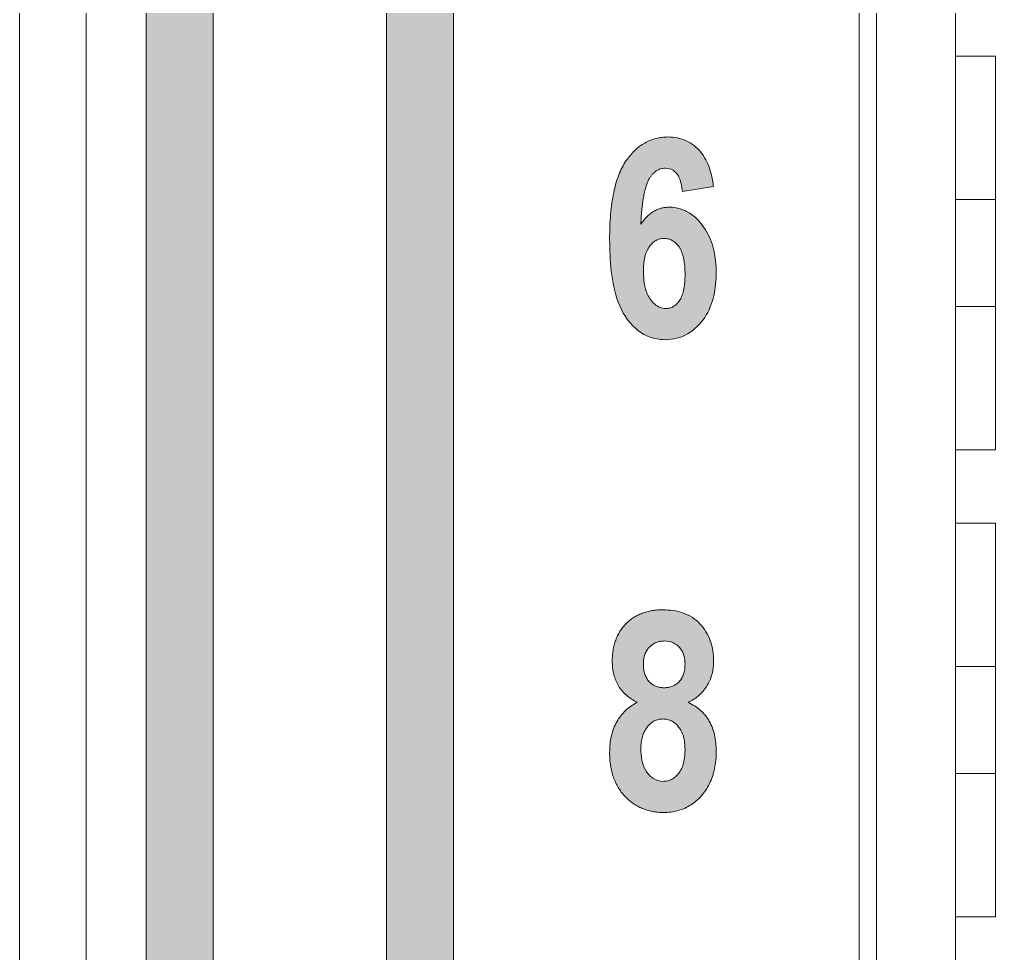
# Model space of a CAD drawing. Extents: x 222 to 1672, y 144 to 807.
# Drawn here: x 1401.44 to 1408.75, y 420.89 to 427.89 of the extents above; entities that cross this region are included whole.
import ezdxf

# ---------------------------------------------------------------- set-up
doc = ezdxf.new("R2010")
doc.units = 0
doc.header["$LTSCALE"] = 2
doc.header["$MEASUREMENT"] = 0
doc.layers.get('0').update_dxf_attribs({"linetype": 'CONTINUOUS'})
doc.layers.add('DIM', color=7, linetype='CONTINUOUS')

msp = doc.modelspace()

# ---------------------------------------------------------------- hatches: boundary and pattern name
at = {"lineweight": 5}
h = msp.add_hatch(color=256, dxfattribs=at)
edge = h.paths.add_edge_path(flags=0)
edge.add_spline(control_points=[(1406.09633, 426.35314), (1406.09743, 426.37333), (1406.09955, 426.41204), (1406.10438, 426.46747), (1406.11046, 426.51761), (1406.11727, 426.56244), (1406.12537, 426.6019), (1406.13481, 426.63604), (1406.14478, 426.66517), (1406.15663, 426.68913), (1406.16933, 426.70905), (1406.18284, 426.72584), (1406.19677, 426.74042), (1406.21191, 426.75209), (1406.22772, 426.76137), (1406.2444, 426.76773), (1406.2617, 426.772), (1406.27355, 426.77238), (1406.27957, 426.77258)], knot_values=[0, 0, 0, 0, 0.1215141, 0.232874, 0.3341804, 0.4248694, 0.5052008, 0.5760334, 0.6375342, 0.6898711, 0.7361983, 0.7791293, 0.819214, 0.8570089, 0.8936002, 0.9289154, 0.963956, 1, 1, 1, 1], weights=[1, 1, 1, 1, 1, 1, 1, 1, 1, 1, 1, 1, 1, 1, 1, 1, 1, 1, 1], degree=3, periodic=0)
edge.add_spline(control_points=[(1406.27957, 426.77258), (1406.29984, 426.77154), (1406.32033, 426.76787), (1406.35481, 426.74672), (1406.36849, 426.73059), (1406.39695, 426.67776), (1406.40354, 426.63727), (1406.40801, 426.59725)], knot_values=[0, 0, 0, 0, 0.25, 0.25, 0.5, 0.5, 1, 1, 1, 1], weights=[1, 1, 1, 1, 1, 1, 1, 1], degree=3, periodic=0)
edge.add_line((1406.40801, 426.59725), (1406.64178, 426.63621))
edge.add_spline(control_points=[(1406.64178, 426.63621), (1406.63493, 426.68224), (1406.62617, 426.72832), (1406.59521, 426.8153), (1406.57422, 426.85782), (1406.51505, 426.92897), (1406.47771, 426.9582), (1406.39425, 426.99774), (1406.34762, 427.00504), (1406.30118, 427.00634)], knot_values=[0, 0, 0, 0, 0.25, 0.25, 0.5, 0.5, 0.75, 0.75, 1, 1, 1, 1], weights=[1, 1, 1, 1, 1, 1, 1, 1, 1, 1], degree=3, periodic=0)
edge.add_spline(control_points=[(1406.30118, 427.00634), (1406.28541, 427.00586), (1406.25434, 427.00492), (1406.20904, 426.99603), (1406.16584, 426.9821), (1406.12518, 426.96182), (1406.08605, 426.93693), (1406.04981, 426.90547), (1406.01599, 426.86846), (1405.98364, 426.82645), (1405.95487, 426.77743), (1405.93009, 426.7213), (1405.90881, 426.65816), (1405.89213, 426.5878), (1405.87882, 426.51053), (1405.86923, 426.42608), (1405.86345, 426.33445), (1405.86286, 426.27096), (1405.86256, 426.23808)], knot_values=[0, 0, 0, 0, 0.0478046, 0.0941819, 0.1395548, 0.1851342, 0.2316798, 0.2799374, 0.3302681, 0.383659, 0.4405302, 0.5022736, 0.5695541, 0.6424395, 0.721507, 0.8073621, 0.9002239, 1, 1, 1, 1], weights=[1, 1, 1, 1, 1, 1, 1, 1, 1, 1, 1, 1, 1, 1, 1, 1, 1, 1, 1], degree=3, periodic=0)
edge.add_spline(control_points=[(1405.86256, 426.23808), (1405.86335, 426.15845), (1405.86578, 426.07897), (1405.88403, 425.92123), (1405.89925, 425.84196), (1405.95457, 425.69335), (1405.99814, 425.62401), (1406.08841, 425.54387), (1406.12213, 425.52233), (1406.19758, 425.49361), (1406.23726, 425.48824), (1406.27743, 425.48686)], knot_values=[0, 0, 0, 0, 0.25, 0.25, 0.5, 0.5, 0.75, 0.75, 0.875, 0.875, 1, 1, 1, 1], weights=[1, 1, 1, 1, 1, 1, 1, 1, 1, 1, 1, 1], degree=3, periodic=0)
edge.add_spline(control_points=[(1406.27743, 425.48686), (1406.33745, 425.48861), (1406.39669, 425.50128), (1406.49944, 425.56158), (1406.54212, 425.60473), (1406.60808, 425.70284), (1406.62999, 425.75962), (1406.65618, 425.87354), (1406.66018, 425.93212), (1406.66126, 425.99122)], knot_values=[0, 0, 0, 0, 0.25, 0.25, 0.5, 0.5, 0.75, 0.75, 1, 1, 1, 1], weights=[1, 1, 1, 1, 1, 1, 1, 1, 1, 1], degree=3, periodic=0)
edge.add_spline(control_points=[(1406.66126, 425.99122), (1406.65985, 426.10323), (1406.64046, 426.21744), (1406.55073, 426.3588), (1406.51283, 426.40147), (1406.44353, 426.44749), (1406.41806, 426.45986), (1406.36512, 426.47673), (1406.33755, 426.47931), (1406.3097, 426.48037)], knot_values=[0, 0, 0, 0, 0.5, 0.5, 0.75, 0.75, 0.875, 0.875, 1, 1, 1, 1], weights=[1, 1, 1, 1, 1, 1, 1, 1, 1, 1], degree=3, periodic=0)
edge.add_spline(control_points=[(1406.3097, 426.48037), (1406.29923, 426.47991), (1406.27853, 426.47901), (1406.24811, 426.47325), (1406.21935, 426.46297), (1406.19179, 426.44918), (1406.16585, 426.43093), (1406.14112, 426.40881), (1406.11751, 426.38281), (1406.10354, 426.36323), (1406.09633, 426.35314)], knot_values=[0, 0, 0, 0, 0.1211518, 0.239451, 0.3563625, 0.4733977, 0.594822, 0.722002, 0.8565945, 1, 1, 1, 1], weights=[1, 1, 1, 1, 1, 1, 1, 1, 1, 1, 1], degree=3, periodic=0)
edge = h.paths.add_edge_path(flags=0)
edge.add_spline(control_points=[(1406.4275, 425.97631), (1406.42743, 425.96535), (1406.4273, 425.94421), (1406.42492, 425.91377), (1406.42216, 425.88568), (1406.41761, 425.85992), (1406.4115, 425.83668), (1406.4046, 425.81559), (1406.39611, 425.79702), (1406.38343, 425.77596), (1406.36513, 425.75438), (1406.34007, 425.73465), (1406.31162, 425.72255), (1406.29155, 425.72127), (1406.28139, 425.72063)], knot_values=[0, 0, 0, 0, 0.1001704, 0.1931319, 0.2789501, 0.3580793, 0.4318543, 0.4984232, 0.5606659, 0.618079, 0.7226883, 0.817282, 0.9075209, 1, 1, 1, 1], weights=[1, 1, 1, 1, 1, 1, 1, 1, 1, 1, 1, 1, 1, 1, 1], degree=3, periodic=0)
edge.add_spline(control_points=[(1406.28139, 425.72063), (1406.26639, 425.72134), (1406.25137, 425.72378), (1406.22386, 425.73515), (1406.21144, 425.74413), (1406.1777, 425.7737), (1406.15998, 425.79847), (1406.12169, 425.88018), (1406.11701, 425.94091), (1406.11581, 426.00066)], knot_values=[0, 0, 0, 0, 0.125, 0.125, 0.25, 0.25, 0.5, 0.5, 1, 1, 1, 1], weights=[1, 1, 1, 1, 1, 1, 1, 1, 1, 1], degree=3, periodic=0)
edge.add_spline(control_points=[(1406.11581, 426.00066), (1406.11589, 426.01061), (1406.11606, 426.02982), (1406.11819, 426.05768), (1406.1219, 426.08357), (1406.12661, 426.10773), (1406.13303, 426.1299), (1406.14059, 426.15023), (1406.14973, 426.16864), (1406.16354, 426.18984), (1406.18296, 426.21203), (1406.20969, 426.232), (1406.23941, 426.2443), (1406.26028, 426.24583), (1406.27074, 426.2466)], knot_values=[0, 0, 0, 0, 0.0922069, 0.1780627, 0.2588144, 0.3346379, 0.4060933, 0.4724837, 0.5355872, 0.5961212, 0.7067395, 0.8070235, 0.9032733, 1, 1, 1, 1], weights=[1, 1, 1, 1, 1, 1, 1, 1, 1, 1, 1, 1, 1, 1, 1], degree=3, periodic=0)
edge.add_spline(control_points=[(1406.27074, 426.2466), (1406.28152, 426.24591), (1406.30291, 426.24453), (1406.33313, 426.23122), (1406.36053, 426.21062), (1406.37978, 426.18693), (1406.39373, 426.16452), (1406.40281, 426.14455), (1406.4103, 426.12216), (1406.41671, 426.09757), (1406.42144, 426.07058), (1406.42513, 426.04133), (1406.42724, 426.00962), (1406.42741, 425.98768), (1406.4275, 425.97631)], knot_values=[0, 0, 0, 0, 0.0925697, 0.1835629, 0.2798058, 0.3860051, 0.4445278, 0.5071636, 0.5746756, 0.6478884, 0.726145, 0.8107924, 0.9019916, 1, 1, 1, 1], weights=[1, 1, 1, 1, 1, 1, 1, 1, 1, 1, 1, 1, 1, 1, 1], degree=3, periodic=0)
h = msp.add_hatch(color=256, dxfattribs=at)
edge = h.paths.add_edge_path(flags=0)
edge.add_spline(control_points=[(1406.26282, 423.46284), (1406.2486, 423.46259), (1406.22089, 423.4621), (1406.18045, 423.45708), (1406.14228, 423.44903), (1406.10639, 423.43722), (1406.07246, 423.42281), (1406.04087, 423.40463), (1406.01159, 423.38328), (1405.98477, 423.35888), (1405.96065, 423.33176), (1405.93968, 423.30208), (1405.9214, 423.27035), (1405.90729, 423.23595), (1405.89597, 423.19958), (1405.88776, 423.16109), (1405.88279, 423.12033), (1405.88229, 423.09242), (1405.88204, 423.0781)], knot_values=[0, 0, 0, 0, 0.0697333, 0.1359208, 0.1995779, 0.2608126, 0.3210108, 0.3800976, 0.4392389, 0.4984389, 0.5576765, 0.6169308, 0.67645, 0.736911, 0.7989438, 0.8630875, 0.9297693, 1, 1, 1, 1], weights=[1, 1, 1, 1, 1, 1, 1, 1, 1, 1, 1, 1, 1, 1, 1, 1, 1, 1, 1], degree=3, periodic=0)
edge.add_spline(control_points=[(1405.88204, 423.0781), (1405.88259, 423.0605), (1405.88366, 423.02649), (1405.89278, 422.97749), (1405.9071, 422.93229), (1405.92828, 422.89128), (1405.95483, 422.85402), (1405.98769, 422.82135), (1406.02572, 422.79206), (1406.05466, 422.77713), (1406.06954, 422.76945)], knot_values=[0, 0, 0, 0, 0.1376506, 0.2660346, 0.3888703, 0.5075255, 0.6259065, 0.7455466, 0.8691479, 1, 1, 1, 1], weights=[1, 1, 1, 1, 1, 1, 1, 1, 1, 1, 1], degree=3, periodic=0)
edge.add_spline(control_points=[(1406.06954, 422.76945), (1406.05362, 422.76058), (1406.02211, 422.74303), (1405.98037, 422.70875), (1405.94479, 422.66858), (1405.9146, 422.62326), (1405.89124, 422.57238), (1405.87455, 422.51676), (1405.86431, 422.45652), (1405.86315, 422.41479), (1405.86256, 422.39323)], knot_values=[0, 0, 0, 0, 0.1204046, 0.2382318, 0.3551743, 0.4743151, 0.5971369, 0.7241085, 0.8575148, 1, 1, 1, 1], weights=[1, 1, 1, 1, 1, 1, 1, 1, 1, 1, 1], degree=3, periodic=0)
edge.add_spline(control_points=[(1405.86256, 422.39323), (1405.86288, 422.37648), (1405.86351, 422.34378), (1405.86924, 422.29607), (1405.87784, 422.25089), (1405.89033, 422.20836), (1405.90655, 422.16848), (1405.92639, 422.13129), (1405.94957, 422.09657), (1405.97648, 422.06508), (1406.00577, 422.03643), (1406.03765, 422.01173), (1406.07129, 421.99058), (1406.10673, 421.9731), (1406.14419, 421.95957), (1406.18363, 421.95033), (1406.22489, 421.94427), (1406.25306, 421.94366), (1406.26739, 421.94336)], knot_values=[0, 0, 0, 0, 0.0738831, 0.1441532, 0.2116397, 0.2764889, 0.3393101, 0.4011677, 0.4621056, 0.5230681, 0.5835111, 0.6424988, 0.7006041, 0.75844, 0.8164746, 0.8758429, 0.9368482, 1, 1, 1, 1], weights=[1, 1, 1, 1, 1, 1, 1, 1, 1, 1, 1, 1, 1, 1, 1, 1, 1, 1, 1], degree=3, periodic=0)
edge.add_spline(control_points=[(1406.26739, 421.94336), (1406.28561, 421.94392), (1406.32156, 421.94505), (1406.37387, 421.95619), (1406.42354, 421.97353), (1406.46989, 421.99811), (1406.5128, 422.02882), (1406.55083, 422.06635), (1406.58367, 422.1103), (1406.61141, 422.15988), (1406.63419, 422.21441), (1406.64961, 422.27365), (1406.65982, 422.33667), (1406.66077, 422.3801), (1406.66126, 422.40237)], knot_values=[0, 0, 0, 0, 0.0804467, 0.1587437, 0.2353571, 0.312408, 0.3898457, 0.4678774, 0.5476346, 0.6315953, 0.7184815, 0.8081442, 0.9016593, 1, 1, 1, 1], weights=[1, 1, 1, 1, 1, 1, 1, 1, 1, 1, 1, 1, 1, 1, 1], degree=3, periodic=0)
edge.add_spline(control_points=[(1406.66126, 422.40237), (1406.66066, 422.42382), (1406.6595, 422.46513), (1406.64951, 422.52451), (1406.63374, 422.57888), (1406.61055, 422.62784), (1406.58124, 422.67192), (1406.54409, 422.70976), (1406.50139, 422.74373), (1406.46861, 422.76075), (1406.45185, 422.76945)], knot_values=[0, 0, 0, 0, 0.1433428, 0.2760671, 0.4014168, 0.5206853, 0.636972, 0.753569, 0.8739418, 1, 1, 1, 1], weights=[1, 1, 1, 1, 1, 1, 1, 1, 1, 1, 1], degree=3, periodic=0)
edge.add_spline(control_points=[(1406.45185, 422.76945), (1406.46599, 422.77676), (1406.49392, 422.79121), (1406.53132, 422.81966), (1406.56398, 422.85292), (1406.59158, 422.89083), (1406.61455, 422.93253), (1406.63013, 422.97861), (1406.64035, 423.02803), (1406.6413, 423.06232), (1406.64178, 423.07992)], knot_values=[0, 0, 0, 0, 0.1237934, 0.2445305, 0.3641036, 0.485637, 0.6086715, 0.7333694, 0.8630739, 1, 1, 1, 1], weights=[1, 1, 1, 1, 1, 1, 1, 1, 1, 1, 1], degree=3, periodic=0)
edge.add_spline(control_points=[(1406.64178, 423.07992), (1406.64068, 423.13086), (1406.63417, 423.18171), (1406.59987, 423.2774), (1406.57275, 423.3216), (1406.50413, 423.39579), (1406.45982, 423.42306), (1406.36361, 423.45736), (1406.31341, 423.46169), (1406.26282, 423.46284)], knot_values=[0, 0, 0, 0, 0.25, 0.25, 0.5, 0.5, 0.75, 0.75, 1, 1, 1, 1], weights=[1, 1, 1, 1, 1, 1, 1, 1, 1, 1], degree=3, periodic=0)
edge = h.paths.add_edge_path(flags=0)
edge.add_spline(control_points=[(1406.4275, 423.05527), (1406.42703, 423.04183), (1406.42614, 423.01629), (1406.41793, 422.98029), (1406.40393, 422.94913), (1406.38402, 422.92351), (1406.36018, 422.90331), (1406.33299, 422.88854), (1406.30262, 422.87982), (1406.28135, 422.8789), (1406.27043, 422.87842)], knot_values=[0, 0, 0, 0, 0.150923, 0.2867822, 0.412343, 0.5318998, 0.6484531, 0.7612506, 0.8775133, 1, 1, 1, 1], weights=[1, 1, 1, 1, 1, 1, 1, 1, 1, 1, 1], degree=3, periodic=0)
edge.add_spline(control_points=[(1406.27043, 422.87842), (1406.25972, 422.87889), (1406.23884, 422.87981), (1406.20901, 422.88861), (1406.18219, 422.90332), (1406.15866, 422.92353), (1406.13904, 422.94915), (1406.12544, 422.98036), (1406.11714, 423.01628), (1406.11627, 423.04183), (1406.11581, 423.05527)], knot_values=[0, 0, 0, 0, 0.1211221, 0.236055, 0.3486951, 0.4652544, 0.5850165, 0.7110503, 0.8479363, 1, 1, 1, 1], weights=[1, 1, 1, 1, 1, 1, 1, 1, 1, 1, 1], degree=3, periodic=0)
edge.add_spline(control_points=[(1406.11581, 423.05527), (1406.11624, 423.06811), (1406.11706, 423.09269), (1406.12593, 423.12728), (1406.13945, 423.15795), (1406.15929, 423.18339), (1406.18325, 423.2036), (1406.21055, 423.21873), (1406.24132, 423.22727), (1406.26277, 423.22846), (1406.27378, 423.22907)], knot_values=[0, 0, 0, 0, 0.1455015, 0.2784779, 0.4026897, 0.5234133, 0.641104, 0.756564, 0.8750692, 1, 1, 1, 1], weights=[1, 1, 1, 1, 1, 1, 1, 1, 1, 1, 1], degree=3, periodic=0)
edge.add_spline(control_points=[(1406.27378, 423.22907), (1406.29577, 423.22818), (1406.31782, 423.22498), (1406.35755, 423.20712), (1406.37529, 423.19378), (1406.40355, 423.16011), (1406.41349, 423.14026), (1406.42541, 423.09856), (1406.42671, 423.07695), (1406.4275, 423.05527)], knot_values=[0, 0, 0, 0, 0.25, 0.25, 0.5, 0.5, 0.75, 0.75, 1, 1, 1, 1], weights=[1, 1, 1, 1, 1, 1, 1, 1, 1, 1], degree=3, periodic=0)
edge = h.paths.add_edge_path(flags=0)
edge.add_spline(control_points=[(1406.4275, 422.41941), (1406.42744, 422.40966), (1406.42734, 422.39064), (1406.42469, 422.36313), (1406.42125, 422.33747), (1406.41602, 422.31375), (1406.40936, 422.29199), (1406.40156, 422.27185), (1406.39168, 422.25393), (1406.37747, 422.2328), (1406.35692, 422.21097), (1406.32883, 422.19135), (1406.29758, 422.17896), (1406.27552, 422.17774), (1406.26435, 422.17712)], knot_values=[0, 0, 0, 0, 0.089485, 0.1746179, 0.253695, 0.3271819, 0.3973435, 0.4625855, 0.5251361, 0.5848453, 0.696261, 0.7981106, 0.8978056, 1, 1, 1, 1], weights=[1, 1, 1, 1, 1, 1, 1, 1, 1, 1, 1, 1, 1, 1, 1], degree=3, periodic=0)
edge.add_spline(control_points=[(1406.26435, 422.17712), (1406.23646, 422.17901), (1406.20873, 422.18573), (1406.16361, 422.21764), (1406.14481, 422.23874), (1406.10351, 422.31016), (1406.09763, 422.36639), (1406.09633, 422.42124)], knot_values=[0, 0, 0, 0, 0.25, 0.25, 0.5, 0.5, 1, 1, 1, 1], weights=[1, 1, 1, 1, 1, 1, 1, 1], degree=3, periodic=0)
edge.add_spline(control_points=[(1406.09633, 422.42124), (1406.09689, 422.43731), (1406.09796, 422.4681), (1406.10673, 422.51185), (1406.1217, 422.5507), (1406.14258, 422.58385), (1406.16793, 422.61057), (1406.19632, 422.6305), (1406.22807, 422.64231), (1406.25015, 422.64387), (1406.2613, 422.64465)], knot_values=[0, 0, 0, 0, 0.1558854, 0.2985912, 0.4307907, 0.5578139, 0.6762091, 0.7860005, 0.8919129, 1, 1, 1, 1], weights=[1, 1, 1, 1, 1, 1, 1, 1, 1, 1, 1], degree=3, periodic=0)
edge.add_spline(control_points=[(1406.2613, 422.64465), (1406.27267, 422.64404), (1406.29514, 422.64282), (1406.32695, 422.63043), (1406.35571, 422.61095), (1406.38082, 422.58416), (1406.40199, 422.55107), (1406.41714, 422.51188), (1406.42589, 422.46728), (1406.42694, 422.43589), (1406.4275, 422.41941)], knot_values=[0, 0, 0, 0, 0.1088678, 0.2150071, 0.3231871, 0.4404357, 0.5654058, 0.6984966, 0.8417316, 1, 1, 1, 1], weights=[1, 1, 1, 1, 1, 1, 1, 1, 1, 1, 1], degree=3, periodic=0)
at = {"layer": 'DIM'}
for points in [[(1404.69191, 393.826), (1404.69191, 463.32772), (1406.94191, 465.57772), (1406.94191, 466.28483), (1404.19191, 463.53483), (1404.19191, 393.61889), (1406.94191, 390.86889), (1406.94191, 391.576)], [(1402.89191, 393.08042), (1402.89191, 464.07331), (1403.38381, 464.56521), (1403.38381, 465.27231), (1402.39191, 464.28042), (1402.39191, 392.87331), (1403.38381, 391.88141), (1403.38381, 392.58852)]]:
    msp.add_hatch(color=256, dxfattribs=at).paths.add_polyline_path(points, flags=0)

# ---------------------------------------------------------------- linework, layer by layer
at = {"linetype": 'Continuous', "lineweight": 5}
for p, q in [((1401.44191, 380.57686), (1401.44191, 476.57686)), ((1401.94191, 476.57686), (1401.94191, 380.57686)), ((1402.39191, 464.28042), (1402.39191, 392.87331)), ((1402.89191, 393.08041), (1402.89191, 464.07331)), ((1404.19191, 463.53483), (1404.19191, 393.61889)), ((1404.69191, 393.826), (1404.69191, 463.32773)), ((1407.73089, 442.86788), (1407.73089, 398.90584)), ((1407.86191, 399.03686), (1407.86191, 442.73686)), ((1408.45317, 428.16184), (1408.45317, 427.61184)), ((1408.45317, 427.61184), (1408.75317, 427.61184)), ((1408.45317, 427.61184), (1408.45317, 424.66184)), ((1408.75317, 424.66184), (1408.75317, 427.61184)), ((1408.75317, 426.53684), (1408.45317, 426.53684)), ((1408.75317, 425.73684), (1408.45317, 425.73684)), ((1408.45317, 424.66184), (1408.45317, 424.11184)), ((1408.75317, 424.66184), (1408.45317, 424.66184)), ((1408.45317, 424.11184), (1408.75317, 424.11184)), ((1408.45317, 424.11184), (1408.45317, 421.16184)), ((1408.75317, 421.16184), (1408.75317, 424.11184)), ((1408.75317, 423.03684), (1408.45317, 423.03684)), ((1408.75317, 422.23684), (1408.45317, 422.23684)), ((1408.45317, 421.16184), (1408.45317, 420.61184)), ((1408.75317, 421.16184), (1408.45317, 421.16184))]:
    msp.add_line(p, q, dxfattribs=at)
at = {"lineweight": 5}
msp.add_line((1406.64178, 426.63621), (1406.40802, 426.59725), dxfattribs=at)
for points, knots in [([(1405.86256, 426.23808), (1405.86286, 426.27096), (1405.86345, 426.33445), (1405.86923, 426.42608), (1405.87882, 426.51053), (1405.89213, 426.5878), (1405.90881, 426.65816), (1405.93009, 426.7213), (1405.95487, 426.77743), (1405.98364, 426.82645), (1406.01599, 426.86846), (1406.04981, 426.90547), (1406.08605, 426.93693), (1406.12518, 426.96182), (1406.16584, 426.9821), (1406.20904, 426.99603), (1406.25434, 427.00492), (1406.28541, 427.00586), (1406.30118, 427.00634)], [0, 0, 0, 0, 0.0997761, 0.1926379, 0.278493, 0.3575605, 0.4304459, 0.4977264, 0.5594698, 0.616341, 0.6697319, 0.7200626, 0.7683202, 0.8148658, 0.8604452, 0.9058181, 0.9521954, 1, 1, 1, 1]), ([(1406.30118, 427.00634), (1406.34762, 427.00504), (1406.39425, 426.99774), (1406.47771, 426.9582), (1406.51505, 426.92897), (1406.57422, 426.85782), (1406.59521, 426.8153), (1406.62617, 426.72832), (1406.63493, 426.68224), (1406.64178, 426.63621)], [0, 0, 0, 0, 0.25, 0.25, 0.5, 0.5, 0.75, 0.75, 1, 1, 1, 1]), ([(1406.27957, 426.77258), (1406.27355, 426.77238), (1406.2617, 426.772), (1406.2444, 426.76773), (1406.22772, 426.76137), (1406.21191, 426.75209), (1406.19677, 426.74042), (1406.18284, 426.72584), (1406.16933, 426.70905), (1406.15663, 426.68913), (1406.14478, 426.66517), (1406.13481, 426.63604), (1406.12537, 426.6019), (1406.11727, 426.56244), (1406.11046, 426.51761), (1406.10438, 426.46747), (1406.09955, 426.41204), (1406.09743, 426.37333), (1406.09633, 426.35314)], [0, 0, 0, 0, 0.036044, 0.0710846, 0.1063998, 0.1429911, 0.180786, 0.2208707, 0.2638017, 0.3101289, 0.3624658, 0.4239666, 0.4947992, 0.5751306, 0.6658196, 0.767126, 0.8784859, 1, 1, 1, 1]), ([(1406.40801, 426.59725), (1406.40354, 426.63727), (1406.39695, 426.67776), (1406.36849, 426.73059), (1406.35481, 426.74672), (1406.32033, 426.76787), (1406.29984, 426.77154), (1406.27957, 426.77258)], [0, 0, 0, 0, 0.5, 0.5, 0.75, 0.75, 1, 1, 1, 1]), ([(1406.09633, 426.35314), (1406.10354, 426.36323), (1406.11751, 426.38281), (1406.14112, 426.40881), (1406.16585, 426.43093), (1406.19179, 426.44918), (1406.21935, 426.46297), (1406.24811, 426.47325), (1406.27853, 426.47901), (1406.29923, 426.47991), (1406.3097, 426.48037)], [0, 0, 0, 0, 0.1434055, 0.277998, 0.405178, 0.5266023, 0.6436375, 0.760549, 0.8788482, 1, 1, 1, 1]), ([(1406.3097, 426.48037), (1406.33755, 426.47931), (1406.36512, 426.47673), (1406.41806, 426.45986), (1406.44353, 426.44749), (1406.51283, 426.40147), (1406.55073, 426.3588), (1406.64046, 426.21744), (1406.65985, 426.10323), (1406.66126, 425.99122)], [0, 0, 0, 0, 0.125, 0.125, 0.25, 0.25, 0.5, 0.5, 1, 1, 1, 1]), ([(1406.27074, 426.2466), (1406.26028, 426.24583), (1406.23941, 426.2443), (1406.20969, 426.232), (1406.18296, 426.21203), (1406.16354, 426.18984), (1406.14973, 426.16864), (1406.14059, 426.15023), (1406.13303, 426.1299), (1406.12661, 426.10773), (1406.1219, 426.08357), (1406.11819, 426.05768), (1406.11606, 426.02982), (1406.11589, 426.01061), (1406.11581, 426.00066)], [0, 0, 0, 0, 0.0967267, 0.1929765, 0.2932605, 0.4038788, 0.4644128, 0.5275163, 0.5939067, 0.6653621, 0.7411856, 0.8219373, 0.9077931, 1, 1, 1, 1]), ([(1406.4275, 425.97631), (1406.42741, 425.98768), (1406.42724, 426.00962), (1406.42513, 426.04133), (1406.42144, 426.07058), (1406.41671, 426.09757), (1406.4103, 426.12216), (1406.40281, 426.14455), (1406.39373, 426.16452), (1406.37978, 426.18693), (1406.36053, 426.21062), (1406.33313, 426.23122), (1406.30291, 426.24453), (1406.28152, 426.24591), (1406.27074, 426.2466)], [0, 0, 0, 0, 0.0980084, 0.1892076, 0.273855, 0.3521116, 0.4253244, 0.4928364, 0.5554722, 0.6139949, 0.7201942, 0.8164371, 0.9074303, 1, 1, 1, 1]), ([(1406.27743, 425.48686), (1406.23726, 425.48824), (1406.19758, 425.49361), (1406.12213, 425.52233), (1406.08841, 425.54387), (1405.99814, 425.62401), (1405.95457, 425.69335), (1405.89925, 425.84196), (1405.88403, 425.92123), (1405.86578, 426.07897), (1405.86335, 426.15845), (1405.86256, 426.23808)], [0, 0, 0, 0, 0.125, 0.125, 0.25, 0.25, 0.5, 0.5, 0.75, 0.75, 1, 1, 1, 1]), ([(1406.11581, 426.00066), (1406.11701, 425.94091), (1406.12169, 425.88018), (1406.15998, 425.79847), (1406.1777, 425.7737), (1406.21144, 425.74413), (1406.22386, 425.73515), (1406.25137, 425.72378), (1406.26639, 425.72134), (1406.28139, 425.72063)], [0, 0, 0, 0, 0.5, 0.5, 0.75, 0.75, 0.875, 0.875, 1, 1, 1, 1]), ([(1406.66126, 425.99122), (1406.66018, 425.93212), (1406.65618, 425.87354), (1406.62999, 425.75962), (1406.60808, 425.70284), (1406.54212, 425.60473), (1406.49944, 425.56158), (1406.39669, 425.50128), (1406.33745, 425.48861), (1406.27743, 425.48686)], [0, 0, 0, 0, 0.25, 0.25, 0.5, 0.5, 0.75, 0.75, 1, 1, 1, 1]), ([(1406.28139, 425.72063), (1406.29155, 425.72127), (1406.31162, 425.72255), (1406.34007, 425.73465), (1406.36513, 425.75438), (1406.38343, 425.77596), (1406.39611, 425.79702), (1406.4046, 425.81559), (1406.4115, 425.83668), (1406.41761, 425.85992), (1406.42216, 425.88568), (1406.42492, 425.91377), (1406.4273, 425.94421), (1406.42743, 425.96535), (1406.4275, 425.97631)], [0, 0, 0, 0, 0.0924791, 0.182718, 0.2773117, 0.381921, 0.4393341, 0.5015768, 0.5681457, 0.6419207, 0.7210499, 0.8068681, 0.8998296, 1, 1, 1, 1]), ([(1405.88204, 423.0781), (1405.88229, 423.09242), (1405.88279, 423.12033), (1405.88776, 423.16109), (1405.89597, 423.19958), (1405.90729, 423.23595), (1405.9214, 423.27035), (1405.93968, 423.30208), (1405.96065, 423.33176), (1405.98477, 423.35888), (1406.01159, 423.38328), (1406.04087, 423.40463), (1406.07246, 423.42281), (1406.10639, 423.43722), (1406.14228, 423.44903), (1406.18045, 423.45708), (1406.22089, 423.4621), (1406.2486, 423.46259), (1406.26282, 423.46284)], [0, 0, 0, 0, 0.0702307, 0.1369125, 0.2010562, 0.263089, 0.32355, 0.3830692, 0.4423235, 0.5015611, 0.5607611, 0.6199024, 0.6789892, 0.7391874, 0.8004221, 0.8640792, 0.9302667, 1, 1, 1, 1]), ([(1406.26282, 423.46284), (1406.31341, 423.46169), (1406.36361, 423.45736), (1406.45982, 423.42306), (1406.50413, 423.39579), (1406.57275, 423.3216), (1406.59987, 423.2774), (1406.63417, 423.18171), (1406.64068, 423.13086), (1406.64178, 423.07992)], [0, 0, 0, 0, 0.25, 0.25, 0.5, 0.5, 0.75, 0.75, 1, 1, 1, 1]), ([(1406.27378, 423.22907), (1406.26277, 423.22846), (1406.24132, 423.22727), (1406.21055, 423.21873), (1406.18325, 423.2036), (1406.15929, 423.18339), (1406.13945, 423.15795), (1406.12593, 423.12728), (1406.11706, 423.09269), (1406.11624, 423.06811), (1406.11581, 423.05527)], [0, 0, 0, 0, 0.1249308, 0.243436, 0.358896, 0.4765867, 0.5973103, 0.7215221, 0.8544985, 1, 1, 1, 1]), ([(1406.4275, 423.05527), (1406.42671, 423.07695), (1406.42541, 423.09856), (1406.41349, 423.14026), (1406.40355, 423.16011), (1406.37529, 423.19378), (1406.35755, 423.20712), (1406.31782, 423.22498), (1406.29577, 423.22818), (1406.27378, 423.22907)], [0, 0, 0, 0, 0.25, 0.25, 0.5, 0.5, 0.75, 0.75, 1, 1, 1, 1]), ([(1406.06954, 422.76945), (1406.05466, 422.77713), (1406.02572, 422.79206), (1405.98769, 422.82135), (1405.95483, 422.85402), (1405.92828, 422.89128), (1405.9071, 422.93229), (1405.89278, 422.97749), (1405.88366, 423.02649), (1405.88259, 423.0605), (1405.88204, 423.0781)], [0, 0, 0, 0, 0.13085207, 0.25445335, 0.37409353, 0.49247452, 0.61112968, 0.73396541, 0.8623494, 1, 1, 1, 1]), ([(1406.11581, 423.05527), (1406.11627, 423.04183), (1406.11714, 423.01628), (1406.12544, 422.98036), (1406.13904, 422.94915), (1406.15866, 422.92353), (1406.18219, 422.90332), (1406.20901, 422.88861), (1406.23884, 422.87981), (1406.25972, 422.87889), (1406.27043, 422.87842)], [0, 0, 0, 0, 0.1520637, 0.2889497, 0.4149835, 0.5347456, 0.6513049, 0.763945, 0.8788779, 1, 1, 1, 1]), ([(1406.27043, 422.87842), (1406.28135, 422.8789), (1406.30262, 422.87982), (1406.33299, 422.88854), (1406.36018, 422.90331), (1406.38402, 422.92351), (1406.40393, 422.94913), (1406.41793, 422.98029), (1406.42614, 423.01629), (1406.42703, 423.04183), (1406.4275, 423.05527)], [0, 0, 0, 0, 0.1224867, 0.2387494, 0.3515469, 0.4681002, 0.587657, 0.7132178, 0.849077, 1, 1, 1, 1]), ([(1406.64178, 423.07992), (1406.6413, 423.06232), (1406.64035, 423.02803), (1406.63013, 422.97861), (1406.61455, 422.93253), (1406.59158, 422.89083), (1406.56398, 422.85292), (1406.53132, 422.81966), (1406.49392, 422.79121), (1406.46599, 422.77676), (1406.45185, 422.76945)], [0, 0, 0, 0, 0.1369261, 0.2666306, 0.3913285, 0.514363, 0.6358964, 0.7554695, 0.8762066, 1, 1, 1, 1]), ([(1405.86256, 422.39323), (1405.86315, 422.41479), (1405.86431, 422.45652), (1405.87455, 422.51676), (1405.89124, 422.57238), (1405.9146, 422.62326), (1405.94479, 422.66858), (1405.98037, 422.70875), (1406.02211, 422.74303), (1406.05362, 422.76058), (1406.06954, 422.76945)], [0, 0, 0, 0, 0.1424852, 0.2758915, 0.4028631, 0.5256849, 0.6448257, 0.7617682, 0.8795954, 1, 1, 1, 1]), ([(1406.45185, 422.76945), (1406.46861, 422.76075), (1406.50139, 422.74373), (1406.54409, 422.70976), (1406.58124, 422.67192), (1406.61055, 422.62784), (1406.63374, 422.57888), (1406.64951, 422.52451), (1406.6595, 422.46513), (1406.66066, 422.42382), (1406.66126, 422.40237)], [0, 0, 0, 0, 0.1260582, 0.246431, 0.363028, 0.4793147, 0.5985832, 0.7239329, 0.8566572, 1, 1, 1, 1]), ([(1406.2613, 422.64465), (1406.25015, 422.64387), (1406.22807, 422.64231), (1406.19632, 422.6305), (1406.16793, 422.61057), (1406.14258, 422.58385), (1406.1217, 422.5507), (1406.10673, 422.51185), (1406.09796, 422.4681), (1406.09689, 422.43731), (1406.09633, 422.42124)], [0, 0, 0, 0, 0.10808707, 0.21399949, 0.32379086, 0.44218612, 0.5692093, 0.70140883, 0.84411461, 1, 1, 1, 1]), ([(1406.4275, 422.41941), (1406.42694, 422.43589), (1406.42589, 422.46728), (1406.41714, 422.51188), (1406.40199, 422.55107), (1406.38082, 422.58416), (1406.35571, 422.61095), (1406.32695, 422.63043), (1406.29514, 422.64282), (1406.27267, 422.64404), (1406.2613, 422.64465)], [0, 0, 0, 0, 0.1582684, 0.3015034, 0.4345942, 0.5595643, 0.6768129, 0.7849929, 0.8911322, 1, 1, 1, 1]), ([(1406.26739, 421.94336), (1406.25306, 421.94366), (1406.22489, 421.94427), (1406.18363, 421.95033), (1406.14419, 421.95957), (1406.10673, 421.9731), (1406.07129, 421.99058), (1406.03765, 422.01173), (1406.00577, 422.03643), (1405.97648, 422.06508), (1405.94957, 422.09657), (1405.92639, 422.13129), (1405.90655, 422.16848), (1405.89033, 422.20836), (1405.87784, 422.25089), (1405.86924, 422.29607), (1405.86351, 422.34378), (1405.86288, 422.37648), (1405.86256, 422.39323)], [0, 0, 0, 0, 0.0631518, 0.1241571, 0.1835254, 0.24156, 0.2993959, 0.3575012, 0.4164889, 0.4769319, 0.5378944, 0.5988323, 0.6606899, 0.7235111, 0.7883603, 0.8558468, 0.9261169, 1, 1, 1, 1]), ([(1406.09633, 422.42124), (1406.09763, 422.36639), (1406.10351, 422.31016), (1406.14481, 422.23874), (1406.16361, 422.21764), (1406.20873, 422.18573), (1406.23646, 422.17901), (1406.26435, 422.17712)], [0, 0, 0, 0, 0.5, 0.5, 0.75, 0.75, 1, 1, 1, 1]), ([(1406.26435, 422.17712), (1406.27552, 422.17774), (1406.29758, 422.17896), (1406.32883, 422.19135), (1406.35692, 422.21097), (1406.37747, 422.2328), (1406.39168, 422.25393), (1406.40156, 422.27185), (1406.40936, 422.29199), (1406.41602, 422.31375), (1406.42125, 422.33747), (1406.42469, 422.36313), (1406.42734, 422.39064), (1406.42744, 422.40966), (1406.4275, 422.41941)], [0, 0, 0, 0, 0.1021944, 0.2018894, 0.303739, 0.4151547, 0.4748639, 0.5374145, 0.6026565, 0.6728181, 0.746305, 0.8253821, 0.910515, 1, 1, 1, 1]), ([(1406.66126, 422.40237), (1406.66077, 422.3801), (1406.65982, 422.33667), (1406.64961, 422.27365), (1406.63419, 422.21441), (1406.61141, 422.15988), (1406.58367, 422.1103), (1406.55083, 422.06635), (1406.5128, 422.02882), (1406.46989, 421.99811), (1406.42354, 421.97353), (1406.37387, 421.95619), (1406.32156, 421.94505), (1406.28561, 421.94392), (1406.26739, 421.94336)], [0, 0, 0, 0, 0.0983407, 0.1918558, 0.2815185, 0.3684047, 0.4523654, 0.5321226, 0.6101543, 0.687592, 0.7646429, 0.8412563, 0.9195533, 1, 1, 1, 1])]:
    msp.add_open_spline(points, degree=3, knots=knots, dxfattribs=at)

doc.saveas('drawing.dxf')
